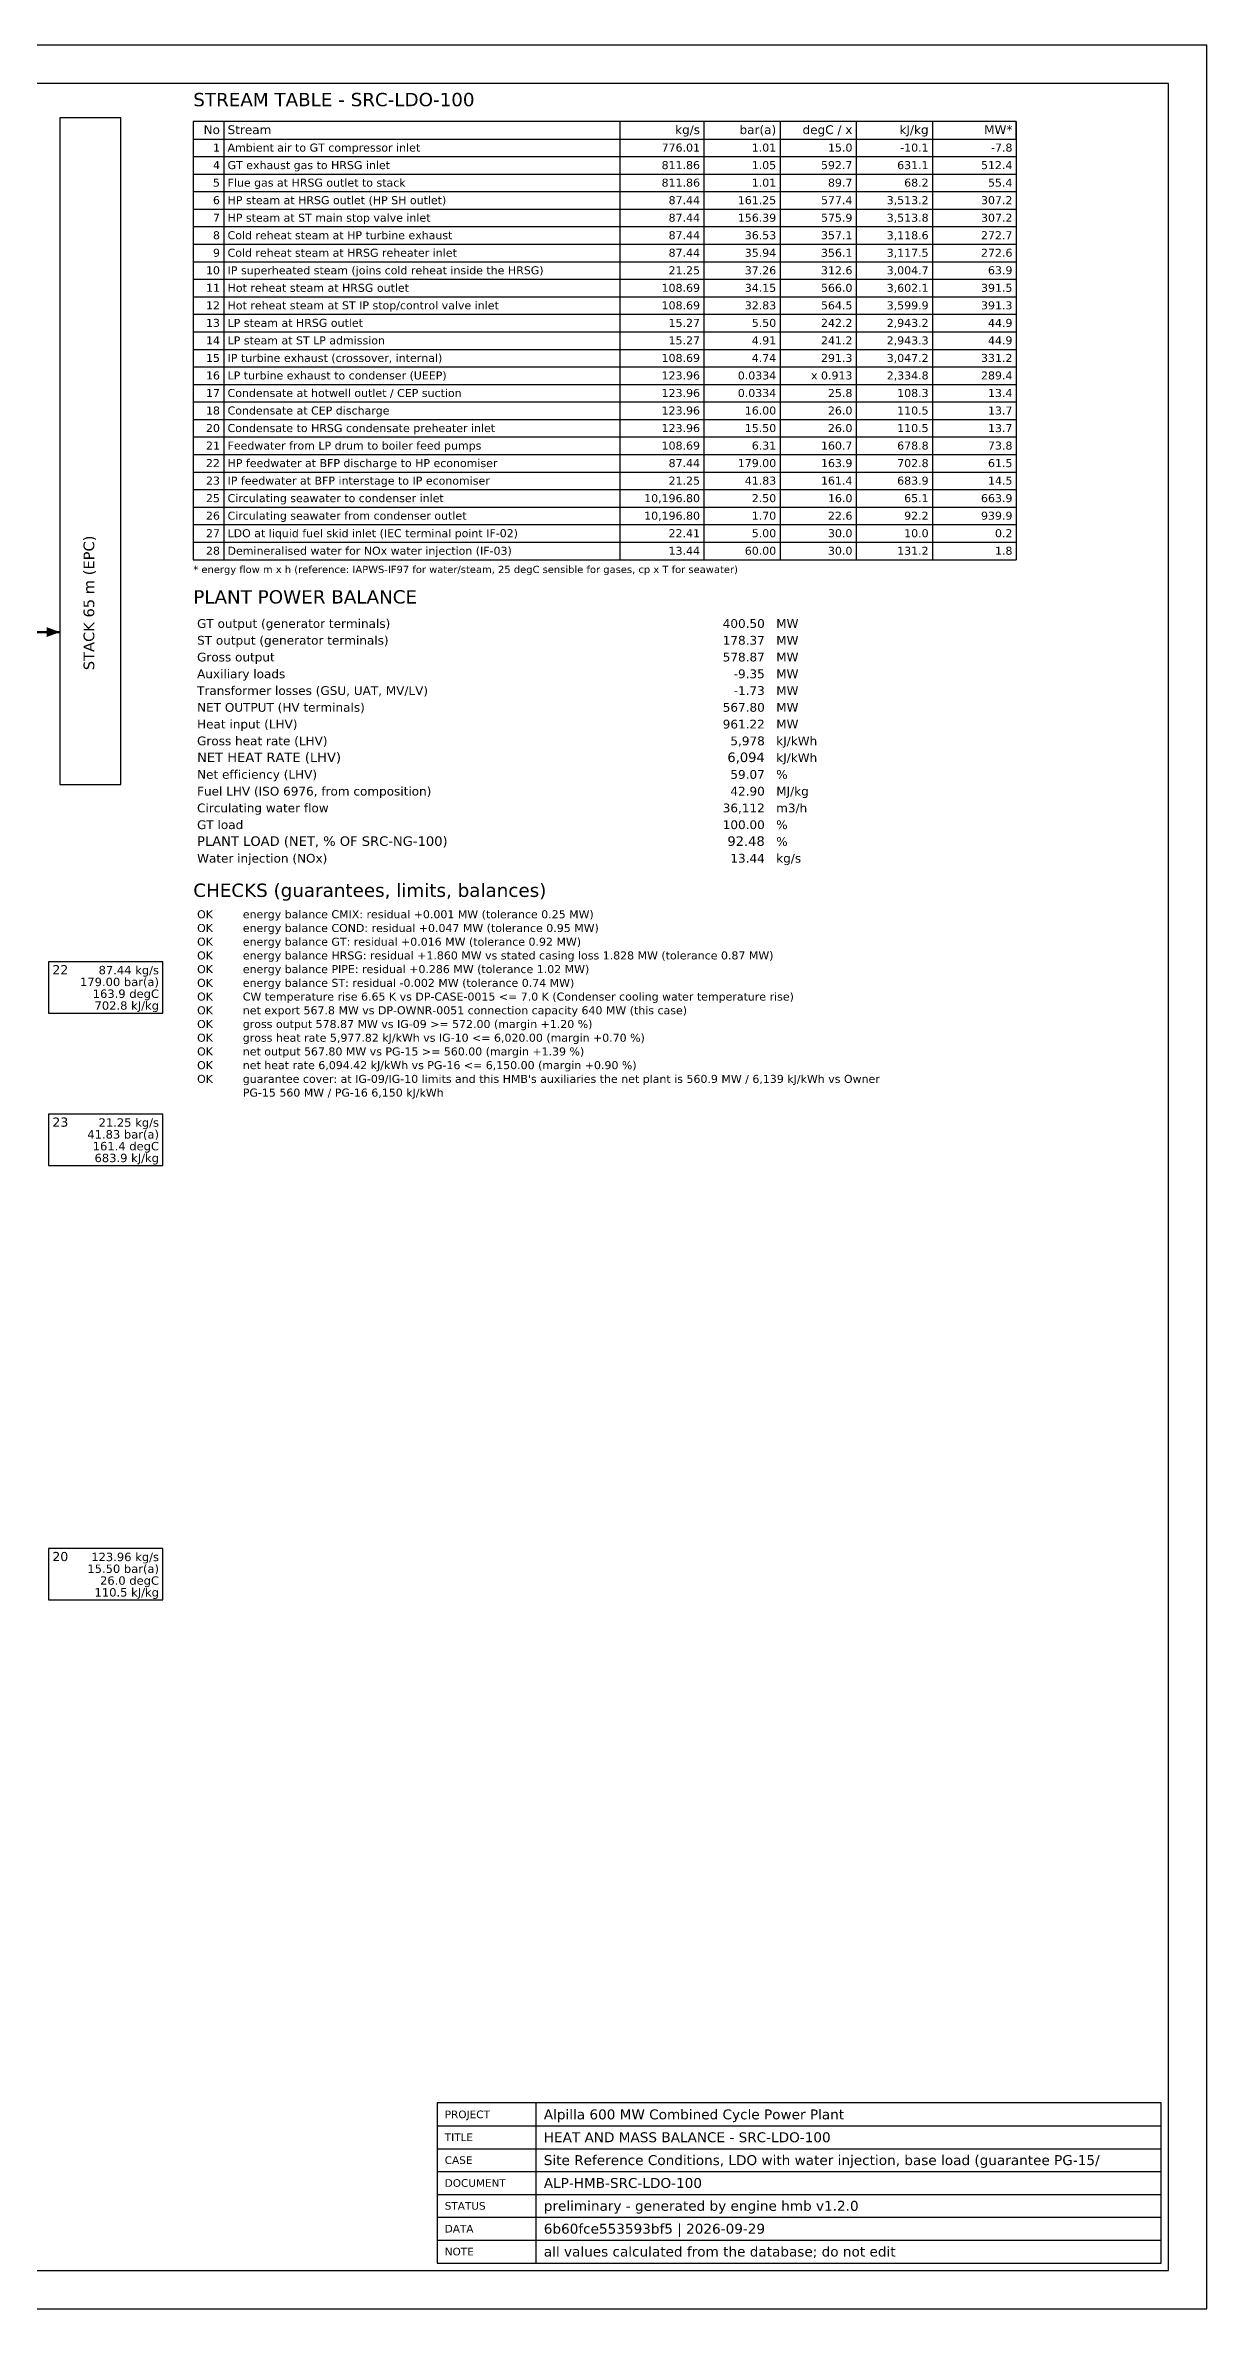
# Model space of a CAD drawing. Header units: millimetres. Extents: x 0 to 841, y 0 to 594.
# Drawn here: x 536 to 841, y 0 to 594 of the extents above; entities that cross this region are included whole.
import ezdxf
from ezdxf.enums import TextEntityAlignment as Align

# ---------------------------------------------------------------- set-up
doc = ezdxf.new("R2010")
doc.units = ezdxf.units.MM
for name, color, linetype in [('BORDER', 7, 'CONTINUOUS'), ('HMB-DATA', 8, 'Continuous'), ('HMB-EQPT', 7, 'Continuous'), ('HMB-GAS', 34, 'Continuous'), ('HMB-TABLE', 7, 'Continuous'), ('HMB-TAG', 7, 'Continuous'), ('TITLE', 7, 'CONTINUOUS')]:
    doc.layers.add(name, color=color, linetype=linetype)
doc.styles.add('ALPILLA', font='DejaVuSans.ttf')

msp = doc.modelspace()

# ---------------------------------------------------------------- hatches: boundary and pattern name
at = {"layer": 'HMB-GAS'}
h = msp.add_hatch(color=256, dxfattribs=at)
h.dxf.hatch_style = 1
h.paths.add_polyline_path([(540, 440), (536.5, 438.7), (536.5, 441.3)])

# ---------------------------------------------------------------- linework, layer by layer
at = {"layer": 'BORDER'}
for points in [[(0, 0), (841, 0), (841, 594), (0, 594)], [(10, 10), (831, 10), (831, 584), (10, 584)]]:
    msp.add_lwpolyline(points, close=True, dxfattribs=at)
at = {"layer": 'HMB-DATA'}
for points in [[(575, 574), (575, 459)], [(583, 574), (583, 459)], [(687, 574), (687, 459)], [(709, 574), (709, 459)], [(729, 574), (729, 459)], [(749, 574), (749, 459)], [(769, 574), (769, 459)], [(791, 574), (791, 459)], [(575, 564.8), (791, 564.8)], [(575, 560.2), (791, 560.2)], [(575, 555.6), (791, 555.6)], [(575, 551), (791, 551)], [(575, 546.4), (791, 546.4)], [(575, 541.8), (791, 541.8)], [(575, 537.2), (791, 537.2)], [(575, 532.6), (791, 532.6)], [(575, 528), (791, 528)], [(575, 523.4), (791, 523.4)], [(575, 518.8), (791, 518.8)], [(575, 514.2), (791, 514.2)], [(575, 509.6), (791, 509.6)], [(575, 505), (791, 505)], [(575, 500.4), (791, 500.4)], [(575, 495.8), (791, 495.8)], [(575, 491.2), (791, 491.2)], [(575, 486.6), (791, 486.6)], [(575, 482), (791, 482)], [(575, 477.4), (791, 477.4)], [(575, 472.8), (791, 472.8)], [(575, 468.2), (791, 468.2)], [(575, 463.6), (791, 463.6)], [(575, 459), (791, 459)]]:
    msp.add_lwpolyline(points, dxfattribs=at)
for points in [[(537, 340), (567, 340), (567, 353.5), (537, 353.5)], [(537, 300), (567, 300), (567, 313.5), (537, 313.5)], [(537, 186), (567, 186), (567, 199.5), (537, 199.5)]]:
    msp.add_lwpolyline(points, close=True, dxfattribs=at)
at = {"layer": 'HMB-EQPT'}
msp.add_lwpolyline([(540, 400), (556, 400), (556, 575), (540, 575)], close=True, dxfattribs=at)
at = {"layer": 'HMB-GAS', "lineweight": 50}
msp.add_lwpolyline([(520, 440), (540, 440)], dxfattribs=at)
at = {"layer": 'HMB-TABLE'}
msp.add_lwpolyline([(575, 569.4), (791, 569.4), (791, 574), (575, 574)], close=True, dxfattribs=at)
at = {"layer": 'TITLE'}
for p, q in [((665, 12), (665, 54)), ((639, 48), (829, 48)), ((639, 42), (829, 42)), ((639, 36), (829, 36)), ((639, 30), (829, 30)), ((639, 24), (829, 24)), ((639, 18), (829, 18))]:
    msp.add_line(p, q, dxfattribs=at)
msp.add_lwpolyline([(639, 12), (829, 12), (829, 54), (639, 54)], close=True, dxfattribs=at)

# ---------------------------------------------------------------- texts
at = {"layer": 'HMB-DATA', "style": 'ALPILLA'}
msp.add_text('* energy flow m x h (reference: IAPWS-IF97 for water/steam, 25 degC sensible for gases, cp x T for seawater)', height=1.9, dxfattribs=at).set_placement((575, 455.5))
for s, p in [('87.44 kg/s', (566, 350.2)), ('179.00 bar(a)', (566, 347.1)), ('163.9 degC', (566, 344)), ('702.8 kJ/kg', (566, 340.9)), ('41.83 bar(a)', (566, 307.1)), ('21.25 kg/s', (566, 310.2)), ('161.4 degC', (566, 304)), ('683.9 kJ/kg', (566, 300.9)), ('123.96 kg/s', (566, 196.2)), ('15.50 bar(a)', (566, 193.1)), ('26.0 degC', (566, 190)), ('110.5 kJ/kg', (566, 186.9))]:
    msp.add_text(s, height=2.2, dxfattribs=at).set_placement(p, align=Align.RIGHT)
at = {"layer": 'HMB-EQPT', "style": 'ALPILLA'}
msp.add_text('STACK 65 m (EPC)', height=2.8, rotation=90, dxfattribs=at).set_placement((549, 430))
at = {"layer": 'HMB-TABLE', "style": 'ALPILLA'}
for s, height, p in [('STREAM TABLE - SRC-LDO-100', 3.5, (575, 578)), ('Stream', 2.3, (584, 570.7)), ('Ambient air to GT compressor inlet', 2.1, (584, 566.1)), ('GT exhaust gas to HRSG inlet', 2.1, (584, 561.5)), ('Flue gas at HRSG outlet to stack', 2.1, (584, 556.9)), ('HP steam at HRSG outlet (HP SH outlet)', 2.1, (584, 552.3)), ('HP steam at ST main stop valve inlet', 2.1, (584, 547.7)), ('Cold reheat steam at HP turbine exhaust', 2.1, (584, 543.1)), ('Cold reheat steam at HRSG reheater inlet', 2.1, (584, 538.5)), ('IP superheated steam (joins cold reheat inside the HRSG)', 2.1, (584, 533.9)), ('Hot reheat steam at HRSG outlet', 2.1, (584, 529.3)), ('Hot reheat steam at ST IP stop/control valve inlet', 2.1, (584, 524.7)), ('LP steam at HRSG outlet', 2.1, (584, 520.1)), ('LP steam at ST LP admission', 2.1, (584, 515.5)), ('IP turbine exhaust (crossover, internal)', 2.1, (584, 510.9)), ('LP turbine exhaust to condenser (UEEP)', 2.1, (584, 506.3)), ('Condensate at hotwell outlet / CEP suction', 2.1, (584, 501.7)), ('Condensate at CEP discharge', 2.1, (584, 497.1)), ('Condensate to HRSG condensate preheater inlet', 2.1, (584, 492.5)), ('Feedwater from LP drum to boiler feed pumps', 2.1, (584, 487.9)), ('HP feedwater at BFP discharge to HP economiser', 2.1, (584, 483.3)), ('Circulating seawater to condenser inlet', 2.1, (584, 474.1)), ('IP feedwater at BFP interstage to IP economiser', 2.1, (584, 478.7)), ('Circulating seawater from condenser outlet', 2.1, (584, 469.5)), ('LDO at liquid fuel skid inlet (IEC terminal point IF-02)', 2.1, (584, 464.9)), ('Demineralised water for NOx water injection (IF-03)', 2.1, (584, 460.3)), ('PLANT POWER BALANCE', 3.5, (575, 447.5)), ('GT output (generator terminals)', 2.3, (576, 441.1)), ('MW', 2.3, (728, 441.1)), ('Gross output', 2.3, (576, 432.3)), ('ST output (generator terminals)', 2.3, (576, 436.7)), ('MW', 2.3, (728, 436.7)), ('MW', 2.3, (728, 432.3)), ('Auxiliary loads', 2.3, (576, 427.9)), ('MW', 2.3, (728, 427.9)), ('Transformer losses (GSU, UAT, MV/LV)', 2.3, (576, 423.5)), ('MW', 2.3, (728, 423.5)), ('NET OUTPUT (HV terminals)', 2.3, (576, 419.1)), ('Heat input (LHV)', 2.3, (576, 414.7)), ('MW', 2.3, (728, 419.1)), ('MW', 2.3, (728, 414.7)), ('Gross heat rate (LHV)', 2.3, (576, 410.3)), ('kJ/kWh', 2.3, (728, 410.3)), ('NET HEAT RATE (LHV)', 2.5, (576, 405.9)), ('kJ/kWh', 2.3, (728, 405.9)), ('Net efficiency (LHV)', 2.3, (576, 401.5)), ('Fuel LHV (ISO 6976, from composition)', 2.3, (576, 397.1)), ('%', 2.3, (728, 401.5)), ('MJ/kg', 2.3, (728, 397.1)), ('Circulating water flow', 2.3, (576, 392.7)), ('m3/h', 2.3, (728, 392.7)), ('GT load', 2.3, (576, 388.3)), ('PLANT LOAD (NET, % OF SRC-NG-100)', 2.5, (576, 383.9)), ('%', 2.3, (728, 388.3)), ('%', 2.3, (728, 383.9)), ('Water injection (NOx)', 2.3, (576, 379.5)), ('kg/s', 2.3, (728, 379.5)), ('CHECKS (guarantees, limits, balances)', 3.5, (575, 370.5)), ('OK', 2.1, (576, 364.9)), ('OK', 2.1, (576, 361.3)), ('energy balance CMIX: residual +0.001 MW (tolerance 0.25 MW)', 2.1, (588, 364.9)), ('energy balance COND: residual +0.047 MW (tolerance 0.95 MW)', 2.1, (588, 361.3)), ('OK', 2.1, (576, 357.7)), ('energy balance GT: residual +0.016 MW (tolerance 0.92 MW)', 2.1, (588, 357.7)), ('OK', 2.1, (576, 354.1)), ('OK', 2.1, (576, 350.5)), ('energy balance HRSG: residual +1.860 MW vs stated casing loss 1.828 MW (tolerance 0.87 MW)', 2.1, (588, 354.1)), ('energy balance PIPE: residual +0.286 MW (tolerance 1.02 MW)', 2.1, (588, 350.5)), ('OK', 2.1, (576, 346.9)), ('OK', 2.1, (576, 343.3)), ('energy balance ST: residual -0.002 MW (tolerance 0.74 MW)', 2.1, (588, 346.9)), ('CW temperature rise 6.65 K vs DP-CASE-0015 <= 7.0 K (Condenser cooling water temperature rise)', 2.1, (588, 343.3)), ('OK', 2.1, (576, 339.7)), ('net export 567.8 MW vs DP-OWNR-0051 connection capacity 640 MW (this case)', 2.1, (588, 339.7)), ('OK', 2.1, (576, 336.1)), ('OK', 2.1, (576, 332.5)), ('gross output 578.87 MW vs IG-09 >= 572.00 (margin +1.20 %)', 2.1, (588, 336.1)), ('gross heat rate 5,977.82 kJ/kWh vs IG-10 <= 6,020.00 (margin +0.70 %)', 2.1, (588, 332.5)), ('OK', 2.1, (576, 328.9)), ('OK', 2.1, (576, 325.3)), ('net output 567.80 MW vs PG-15 >= 560.00 (margin +1.39 %)', 2.1, (588, 328.9)), ('net heat rate 6,094.42 kJ/kWh vs PG-16 <= 6,150.00 (margin +0.90 %)', 2.1, (588, 325.3)), ('OK', 2.1, (576, 321.7)), ("guarantee cover: at IG-09/IG-10 limits and this HMB's auxiliaries the net plant is 560.9 MW / 6,139 kJ/kWh vs Owner", 2.1, (588, 321.7)), ('PG-15 560 MW / PG-16 6,150 kJ/kWh', 2.1, (588, 318.1))]:
    msp.add_text(s, height=height, dxfattribs=at).set_placement(p)
for s, height, p in [('No', 2.3, (582, 570.7)), ('kg/s', 2.3, (708, 570.7)), ('bar(a)', 2.3, (728, 570.7)), ('degC / x', 2.3, (748, 570.7)), ('kJ/kg', 2.3, (768, 570.7)), ('MW*', 2.3, (790, 570.7)), ('1', 2.1, (582, 566.1)), ('776.01', 2.1, (708, 566.1)), ('1.01', 2.1, (728, 566.1)), ('15.0', 2.1, (748, 566.1)), ('-10.1', 2.1, (768, 566.1)), ('-7.8', 2.1, (790, 566.1)), ('4', 2.1, (582, 561.5)), ('5', 2.1, (582, 556.9)), ('811.86', 2.1, (708, 561.5)), ('811.86', 2.1, (708, 556.9)), ('1.05', 2.1, (728, 561.5)), ('1.01', 2.1, (728, 556.9)), ('592.7', 2.1, (748, 561.5)), ('89.7', 2.1, (748, 556.9)), ('631.1', 2.1, (768, 561.5)), ('68.2', 2.1, (768, 556.9)), ('512.4', 2.1, (790, 561.5)), ('55.4', 2.1, (790, 556.9)), ('6', 2.1, (582, 552.3)), ('87.44', 2.1, (708, 552.3)), ('161.25', 2.1, (728, 552.3)), ('577.4', 2.1, (748, 552.3)), ('3,513.2', 2.1, (768, 552.3)), ('307.2', 2.1, (790, 552.3)), ('7', 2.1, (582, 547.7)), ('87.44', 2.1, (708, 547.7)), ('156.39', 2.1, (728, 547.7)), ('575.9', 2.1, (748, 547.7)), ('3,513.8', 2.1, (768, 547.7)), ('307.2', 2.1, (790, 547.7)), ('9', 2.1, (582, 538.5)), ('8', 2.1, (582, 543.1)), ('87.44', 2.1, (708, 543.1)), ('87.44', 2.1, (708, 538.5)), ('36.53', 2.1, (728, 543.1)), ('35.94', 2.1, (728, 538.5)), ('357.1', 2.1, (748, 543.1)), ('356.1', 2.1, (748, 538.5)), ('3,118.6', 2.1, (768, 543.1)), ('3,117.5', 2.1, (768, 538.5)), ('272.7', 2.1, (790, 543.1)), ('272.6', 2.1, (790, 538.5)), ('10', 2.1, (582, 533.9)), ('21.25', 2.1, (708, 533.9)), ('37.26', 2.1, (728, 533.9)), ('312.6', 2.1, (748, 533.9)), ('3,004.7', 2.1, (768, 533.9)), ('63.9', 2.1, (790, 533.9)), ('11', 2.1, (582, 529.3)), ('108.69', 2.1, (708, 529.3)), ('34.15', 2.1, (728, 529.3)), ('566.0', 2.1, (748, 529.3)), ('3,602.1', 2.1, (768, 529.3)), ('391.5', 2.1, (790, 529.3)), ('12', 2.1, (582, 524.7)), ('108.69', 2.1, (708, 524.7)), ('32.83', 2.1, (728, 524.7)), ('564.5', 2.1, (748, 524.7)), ('3,599.9', 2.1, (768, 524.7)), ('391.3', 2.1, (790, 524.7)), ('13', 2.1, (582, 520.1)), ('14', 2.1, (582, 515.5)), ('15.27', 2.1, (708, 520.1)), ('15.27', 2.1, (708, 515.5)), ('4.91', 2.1, (728, 515.5)), ('5.50', 2.1, (728, 520.1)), ('242.2', 2.1, (748, 520.1)), ('241.2', 2.1, (748, 515.5)), ('2,943.2', 2.1, (768, 520.1)), ('2,943.3', 2.1, (768, 515.5)), ('44.9', 2.1, (790, 520.1)), ('44.9', 2.1, (790, 515.5)), ('15', 2.1, (582, 510.9)), ('108.69', 2.1, (708, 510.9)), ('4.74', 2.1, (728, 510.9)), ('291.3', 2.1, (748, 510.9)), ('3,047.2', 2.1, (768, 510.9)), ('331.2', 2.1, (790, 510.9)), ('16', 2.1, (582, 506.3)), ('123.96', 2.1, (708, 506.3)), ('0.0334', 2.1, (728, 506.3)), ('x 0.913', 2.1, (748, 506.3)), ('2,334.8', 2.1, (768, 506.3)), ('289.4', 2.1, (790, 506.3)), ('17', 2.1, (582, 501.7)), ('18', 2.1, (582, 497.1)), ('123.96', 2.1, (708, 501.7)), ('123.96', 2.1, (708, 497.1)), ('0.0334', 2.1, (728, 501.7)), ('16.00', 2.1, (728, 497.1)), ('25.8', 2.1, (748, 501.7)), ('26.0', 2.1, (748, 497.1)), ('108.3', 2.1, (768, 501.7)), ('110.5', 2.1, (768, 497.1)), ('13.4', 2.1, (790, 501.7)), ('13.7', 2.1, (790, 497.1)), ('20', 2.1, (582, 492.5)), ('123.96', 2.1, (708, 492.5)), ('15.50', 2.1, (728, 492.5)), ('26.0', 2.1, (748, 492.5)), ('110.5', 2.1, (768, 492.5)), ('13.7', 2.1, (790, 492.5)), ('21', 2.1, (582, 487.9)), ('108.69', 2.1, (708, 487.9)), ('6.31', 2.1, (728, 487.9)), ('160.7', 2.1, (748, 487.9)), ('678.8', 2.1, (768, 487.9)), ('73.8', 2.1, (790, 487.9)), ('22', 2.1, (582, 483.3)), ('87.44', 2.1, (708, 483.3)), ('179.00', 2.1, (728, 483.3)), ('163.9', 2.1, (748, 483.3)), ('702.8', 2.1, (768, 483.3)), ('61.5', 2.1, (790, 483.3)), ('23', 2.1, (582, 478.7)), ('25', 2.1, (582, 474.1)), ('10,196.80', 2.1, (708, 474.1)), ('21.25', 2.1, (708, 478.7)), ('41.83', 2.1, (728, 478.7)), ('2.50', 2.1, (728, 474.1)), ('161.4', 2.1, (748, 478.7)), ('16.0', 2.1, (748, 474.1)), ('683.9', 2.1, (768, 478.7)), ('65.1', 2.1, (768, 474.1)), ('663.9', 2.1, (790, 474.1)), ('14.5', 2.1, (790, 478.7)), ('26', 2.1, (582, 469.5)), ('10,196.80', 2.1, (708, 469.5)), ('1.70', 2.1, (728, 469.5)), ('22.6', 2.1, (748, 469.5)), ('92.2', 2.1, (768, 469.5)), ('939.9', 2.1, (790, 469.5)), ('27', 2.1, (582, 464.9)), ('22.41', 2.1, (708, 464.9)), ('5.00', 2.1, (728, 464.9)), ('30.0', 2.1, (748, 464.9)), ('10.0', 2.1, (768, 464.9)), ('0.2', 2.1, (790, 464.9)), ('28', 2.1, (582, 460.3)), ('13.44', 2.1, (708, 460.3)), ('60.00', 2.1, (728, 460.3)), ('30.0', 2.1, (748, 460.3)), ('131.2', 2.1, (768, 460.3)), ('1.8', 2.1, (790, 460.3)), ('400.50', 2.3, (725, 441.1)), ('578.87', 2.3, (725, 432.3)), ('178.37', 2.3, (725, 436.7)), ('-9.35', 2.3, (725, 427.9)), ('-1.73', 2.3, (725, 423.5)), ('961.22', 2.3, (725, 414.7)), ('567.80', 2.3, (725, 419.1)), ('5,978', 2.3, (725, 410.3)), ('6,094', 2.5, (725, 405.9)), ('42.90', 2.3, (725, 397.1)), ('59.07', 2.3, (725, 401.5)), ('36,112', 2.3, (725, 392.7)), ('100.00', 2.3, (725, 388.3)), ('92.48', 2.5, (725, 383.9)), ('13.44', 2.3, (725, 379.5))]:
    msp.add_text(s, height=height, dxfattribs=at).set_placement(p, align=Align.RIGHT)
at = {"layer": 'HMB-TAG', "style": 'ALPILLA'}
for s, p in [('22', (538, 350.2)), ('23', (538, 310.2)), ('20', (538, 196.2))]:
    msp.add_text(s, height=2.4, dxfattribs=at).set_placement(p)
at = {"layer": 'TITLE', "style": 'ALPILLA'}
for s, height, p in [('PROJECT', 2, (641, 51)), ('Alpilla 600 MW Combined Cycle Power Plant', 2.6, (667, 51)), ('TITLE', 2, (641, 45)), ('HEAT AND MASS BALANCE - SRC-LDO-100', 2.6, (667, 45)), ('CASE', 2, (641, 39)), ('Site Reference Conditions, LDO with water injection, base load (guarantee PG-15/', 2.6, (667, 39)), ('DOCUMENT', 2, (641, 33)), ('ALP-HMB-SRC-LDO-100', 2.6, (667, 33)), ('STATUS', 2, (641, 27)), ('preliminary - generated by engine hmb v1.2.0', 2.6, (667, 27)), ('DATA', 2, (641, 21)), ('6b60fce553593bf5 | 2026-09-29', 2.6, (667, 21)), ('NOTE', 2, (641, 15)), ('all values calculated from the database; do not edit', 2.6, (667, 15))]:
    msp.add_text(s, height=height, dxfattribs=at).set_placement(p, align=Align.MIDDLE_LEFT)

doc.saveas('drawing.dxf')
